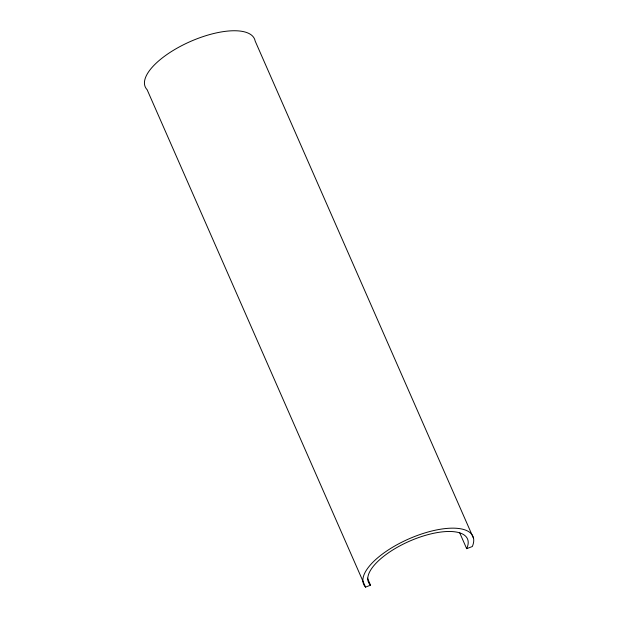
<?xml version="1.0" encoding="UTF-8"?>
<svg xmlns="http://www.w3.org/2000/svg" width="618" height="618" viewBox="0 0 618 618"><rect width="100%" height="100%" fill="white"/><g stroke="black" fill="none" stroke-linecap="round" stroke-linejoin="round"><path stroke-width="0.93" d="M365.539 587.1L370.545 585.2A54.036 21.213 -23.7 0 1 415.875 538.572A54.036 21.213 -23.7 0 1 466.667 548.676L472.314 546.528A59.66 23.422 -23.7 0 0 415.953 535.991A59.66 23.422 -23.7 0 0 365.539 587.1L147.115 89.68A59.66 23.422 -23.7 0 1 189.1 42.078A59.66 23.422 -23.7 0 1 255.134 40.981L473.558 538.402M459.684 532.77L466.667 548.676M367.44 578.131L370.545 585.2"/></g></svg>
